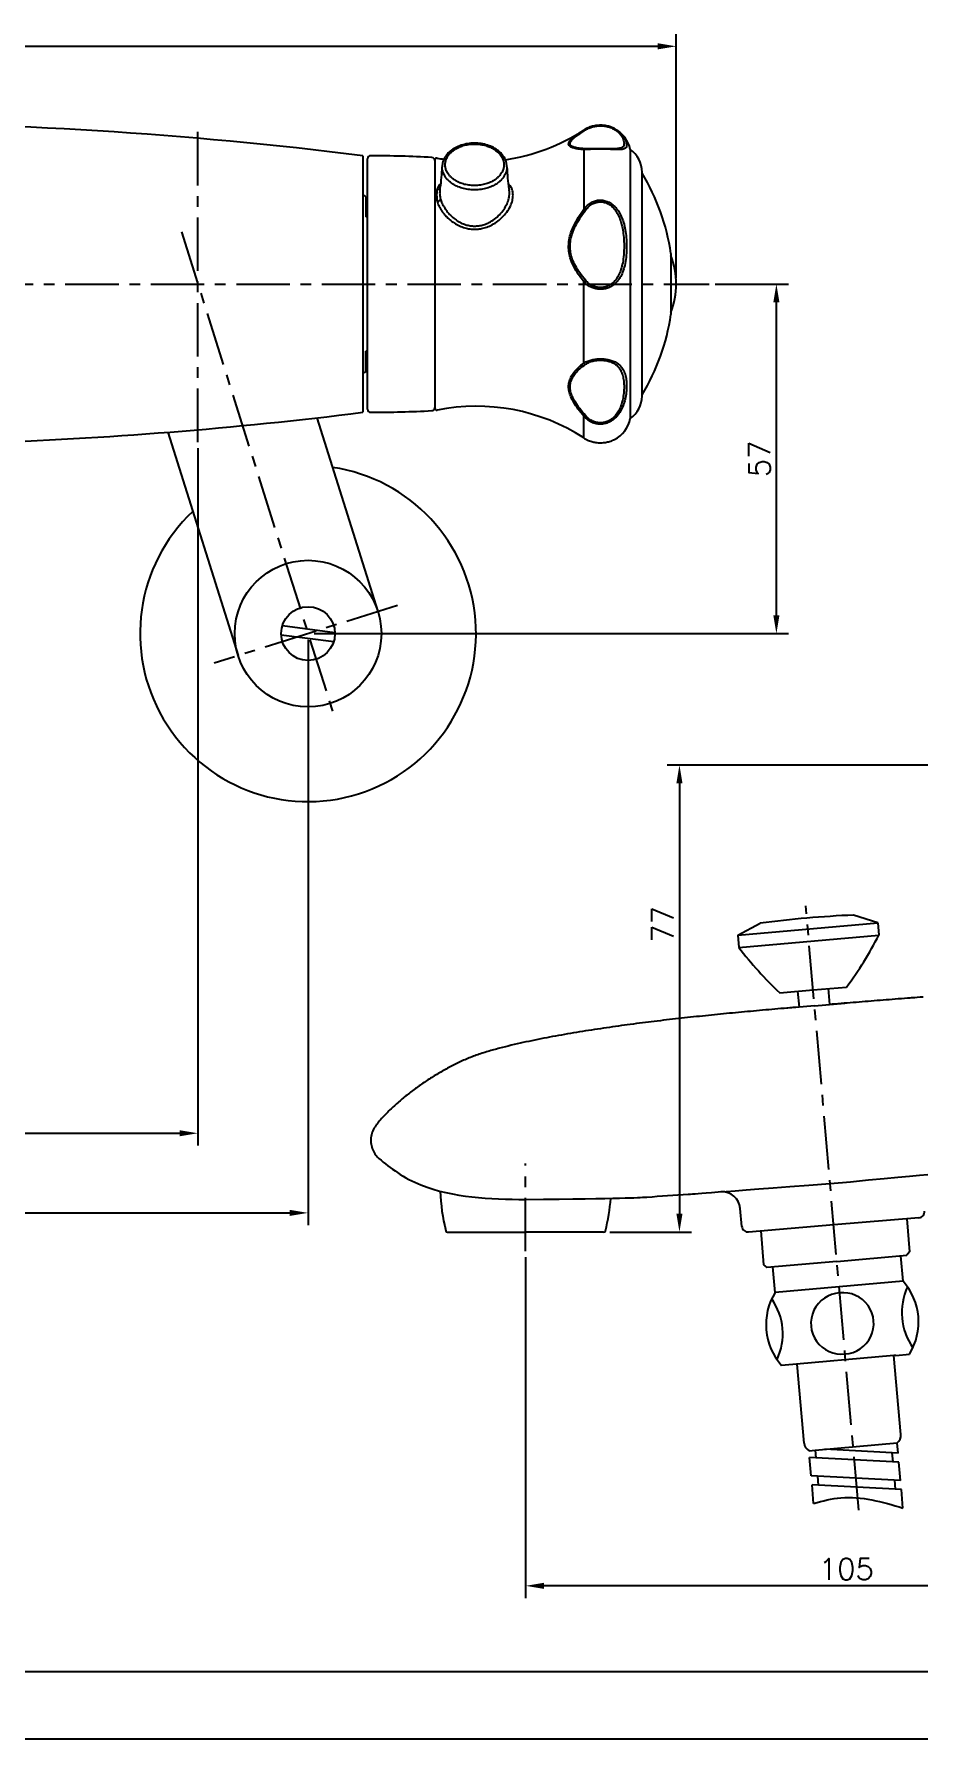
# Model space of a CAD drawing. Extents: x 624 to 1218, y 30 to 450.
# Drawn here: x 856.3 to 1001.1, y 30 to 309.1 of the extents above; entities that cross this region are included whole.
import ezdxf

# ---------------------------------------------------------------- set-up
doc = ezdxf.new("R2010")
doc.units = 0
doc.header["$LTSCALE"] = 7
doc.header["$MEASUREMENT"] = 0
doc.linetypes.add('CENTER', pattern=[2, 1.25, -0.25, 0.25, -0.25])
doc.layers.get('0').update_dxf_attribs({"color": 2, "linetype": 'CONTINUOUS'})
for name, color, linetype in [('CL', 1, 'CENTER'), ('D', 2, 'CONTINUOUS'), ('DIM', 2, 'CONTINUOUS'), ('DWG', 7, 'CONTINUOUS')]:
    doc.layers.add(name, color=color, linetype=linetype)
doc.styles.add('GHS', font='ROMANS', dxfattribs={"bigfont": 'GHS'})

msp = doc.modelspace()

# ---------------------------------------------------------------- linework, layer by layer
at = {"color": 7, "linetype": 'Continuous'}
for p, q in [((946.2807241111282, 293.351922965609), (946.2807241111295, 293.3490644528115)), ((951.2884061398504, 293.596148459706), (951.3209416916607, 293.5792172460929)), ((947.0507603796732, 290.2901755454004), (947.048604914919, 290.2901749897323)), ((950.9410646146894, 290.290175165148), (950.9258597668486, 290.2901827889664)), ((910.0889866680789, 289.1532027689127), (910.0889866680782, 268.1529939895668)), ((910.8889817652234, 247.653496397515), (910.888981765283, 288.652491581619)), ((921.8889817652416, 288.4846424776047), (921.8889817653017, 247.8213455015089)), ((946.2807241112014, 290.1632038143366), (946.28072411119, 280.422333214316)), ((953.8889817652375, 290.1786697358016), (953.8889817652152, 246.1273182433633)), ((923.0867530522773, 287.3188624289983), (923.0869805096067, 287.3535900090487)), ((933.6909830208624, 287.3535900091315), (933.69121047822, 287.3188624290315)), ((955.8188579135654, 249.85676148742), (955.8188579136499, 286.4492264917671)), ((922.7230972692164, 283.5521882570692), (922.7230097717966, 283.551703980293)), ((934.0679295324576, 283.4801108769511), (934.0648148077912, 283.4974595755771)), ((960.5299979166793, 273.152993989584), (960.5299979166516, 263.1529939895358)), ((910.0889866680782, 268.1529939895668), (910.0889866680789, 247.1533386581127)), ((946.2807241111768, 255.2262627510941), (946.2807241111727, 268.5325394456859)), ((946.2807241111909, 242.9540650135177), (946.2807241110872, 246.5223296209383)), ((951.2884061398186, 242.7098395194503), (951.3209416916839, 242.7267707331343)), ((984.0526526312146, 150.0118570163545, 4.591697205287596), (979.0770075455152, 149.5765444776889, 4.591697205287596)), ((984.0526526312146, 150.011857016354, 4.591697205287596), (989.0282977169011, 150.4471695551424, 4.591697205287596))]:
    msp.add_line(p, q, dxfattribs=at)
at = {"color": 4}
msp.add_line((1204.000003091914, 40.99999550645953), (655.0000030919139, 40.99999550645953), dxfattribs=at)
msp.add_line((624.0000030919139, 29.99999550645952), (1218.000003091938, 29.99999550645952))
at = {"color": 7, "linetype": 'Continuous'}
for centre, radius, start, end in [((823.0889866681789, -405.4194145910874), 700, 82.8604874963004, 97.1395108952014), ((928.6358931987018, 320.6449613101254), 32.5, 278.4985163216988, 302.8824929661117), ((948.9953134823272, 289.1529939896132), 5, 118.5301568062874, 122.8824929661116), ((948.9953134823272, 289.1529939896132), 5, 11.83741066899186, 62.71673551499611), ((911.3889817652903, 288.6524915816158), 0.5, 89.87063068349997, 180.0000000000005), ((910.9385273871878, 89.15300012645139), 200, 86.99728769181372, 89.8706307933947), ((921.3889817652303, 288.3790978228008), 0.5, 5.088887490341627e-13, 86.99728652810485), ((922.1889817652445, 288.4847788950797), 0.3, 78.66458821609864, 180.0000000000005), ((928.6358931987018, 320.6449613101254), 32.5, 258.6645882160987, 260.6786145801125), ((951.3188579135992, 286.4848284578193), 4.5, 5.088887490341627e-13, 55.17033563180085), ((925.8889817653073, 268.1529939895941), 35, 8.213210701713866, 31.23647444730565), ((948.3889919930407, 268.1529939895663), 13, 339.0554638248488, 20.94453617483364), ((925.8889817653073, 268.1529939895941), 35, 328.7635255526946, 351.7867892982995), ((951.3188579135813, 249.8211595213893), 4.5, 304.8296643681952, 5.088887490341627e-13), ((823.0889866681789, 941.7256462287123), 700, 271.9496246582028, 277.1395125888042), ((911.3889817652298, 247.6534963975114), 0.5, 180.0000000000005, 270.1293693165024), ((910.9385273871851, 447.1529878526458), 200, 270.1293692066137, 273.0027123081892), ((921.3889817652127, 247.926890156371), 0.5, 273.0027134718964, 5.088887490341627e-13), ((922.1889817652379, 247.8212090840689), 0.3, 180.0000000000005, 281.33541178391), ((928.6358931986772, 215.6610266690832), 32.5, 57.11750703390703, 101.3354117839099), ((948.9953134823006, 247.1529939895668), 5, 297.2832644849977, 348.1625893310032), ((948.9953134823006, 247.1529939895668), 5, 237.1175070339071, 242.6704354197029)]:
    msp.add_arc(centre, radius, start, end, dxfattribs=at)
for points in [[(946.2807241112014, 290.1632038143366), (945.3772485805375, 290.2470496618307), (944.6746106692012, 290.3898313772725), (944.1798430387171, 290.5805710073337), (943.8895636432353, 290.8111237603689), (943.7920709567229, 291.0769278317625), (943.8769660172748, 291.3844088007513), (944.1537434432244, 291.7502257368837), (944.648369581153, 292.1954947781264), (945.3597257813144, 292.7237050458866), (946.1849784174433, 293.2852947087408)], [(946.5521830482708, 290.2963219883086), (945.6345024161697, 290.3613234301888), (944.9211786291994, 290.4867659089082), (944.4188966516936, 290.6619824271415), (944.1242139126416, 290.8789398193903), (944.025242925934, 291.1330155483374), (944.1114236715066, 291.4302773657041), (944.3923927407263, 291.7870864795473), (944.8945276551017, 292.2245688410999), (945.6166965383627, 292.7465849229534), (946.257073934697, 293.1747029390222)], [(946.1849784174433, 293.2852947087408), (946.2807241111295, 293.3490644528115)], [(946.257073934697, 293.1747029390222), (946.5521830482444, 293.3676692874637)], [(946.280724556058, 293.3490637646505), (946.298292750716, 293.3591353603947)], [(946.3551129796633, 293.3973535678301), (946.2819999295712, 293.3499892145737)], [(946.2820362252392, 293.3499344525153), (946.3336920886818, 293.3836437283067)], [(946.298292750716, 293.3591353603947), (946.3616933524991, 293.3823962031142), (946.454013153852, 293.388725638602), (946.5521830479242, 293.3676749623087)], [(946.3336920886818, 293.3836437283067), (946.4352458615613, 293.4469439606332)], [(946.3883701333621, 293.418224510151), (946.3551129796633, 293.3973535678301)], [(946.5491509148414, 293.513508016154), (946.3883701333621, 293.418224510151)], [(946.4352458615613, 293.4469439606332), (946.5402318828578, 293.5084680402028)], [(946.5402318828578, 293.5084680402028), (946.6506110829537, 293.5691243574684)], [(946.6012804972265, 293.542498214822), (946.5491509148414, 293.513508016154)], [(946.5521830482444, 293.3676692874637), (946.7333788221736, 293.4788366210259)], [(951.2872707545594, 293.5967529208951), (951.1728674538763, 293.6536685081587), (950.4990137073451, 293.9162931292972), (949.7769895105034, 294.0802629472723), (949.026075466853, 294.1390008399526), (948.2674974283732, 294.0881562658005), (947.5249650976525, 293.9263769207287), (946.8230734237482, 293.6561973629173), (946.6012804972265, 293.542498214822)], [(946.6506110829537, 293.5691243574684), (946.6991412782509, 293.594548652824)], [(946.7333788221736, 293.4788366210259), (947.112061584146, 293.671709068512), (947.7160826468976, 293.8893400950392), (948.3346224340576, 294.0181223219033), (948.9588083734375, 294.0635028308802), (949.5826085810213, 294.0277360001878), (950.202353256776, 293.9089769455136), (950.8085797306617, 293.702209447978), (951.3808005144965, 293.4045250633271), (951.8829240008731, 293.0279700114047), (952.2906517484412, 292.5930194900479), (952.5928370306474, 292.1230474349281), (952.7864783195587, 291.6400940845665), (952.8621779641267, 291.1928183852729), (952.8251630263294, 290.8568069601693), (952.6983003974146, 290.6231794285072), (952.5665899962382, 290.5114673723833)], [(951.6545965134678, 293.3851445810546), (952.2038995626899, 292.9657453324594), (952.6568604232916, 292.4783787402607), (952.992579977802, 291.9575416949679), (953.2077201653724, 291.4317303845892), (953.2918300691067, 290.9584361628768), (953.2506996338652, 290.6177591869009), (953.1097438999, 290.3948875166548), (952.8741519027731, 290.2583679057748), (952.5380473632881, 290.1862134835333), (952.0965642899614, 290.1611471512492), (951.5446148310866, 290.1671169104679), (950.9375666070155, 290.187266276132)], [(951.3071700924697, 293.5864446065939), (951.2872707545594, 293.5967529208951)], [(951.3209515504809, 293.5792328474713), (951.3071700924697, 293.5864446065939)], [(951.32094150683, 293.5792168941584), (951.3546743590405, 293.5613096598695)], [(951.3546743590405, 293.5613096598695), (951.4166033464985, 293.52747572001)], [(951.4166033464985, 293.52747572001), (951.441448948955, 293.5135451658075)], [(951.441448948955, 293.5135451658075), (951.6460740146076, 293.3905988504212), (951.6545965134678, 293.3851445810546)], [(933.6909830209124, 287.3535900092184), (933.5698910434462, 288.1495188264576), (933.2264660883484, 288.9190847206414), (932.6676143481986, 289.6255876530035), (931.9213406319641, 290.2282917401317), (931.0151627827508, 290.7044004754011), (929.9975398947026, 291.0294852053567), (928.913005823209, 291.1924137507899), (927.8093225814232, 291.1881795269546), (926.7302882617932, 291.0176655118462), (925.7231237629726, 290.6877359491086), (924.8298771810132, 290.2106977722674), (924.0963874922377, 289.6115212302802), (923.5466450738318, 288.9110951345251), (923.2074596506609, 288.1474362022068), (923.0869805096199, 287.3535900092716)], [(923.5867316049466, 287.6691411503152), (923.5984053788707, 287.9057678318682), (923.635697470233, 288.1528201774277), (923.7041746703403, 288.4155276965744), (923.8123190017268, 288.6976739352863), (923.9717736777884, 289.0014085493281), (924.1974696020488, 289.32637134781), (924.5074515564033, 289.6685559935809), (924.9222000904724, 290.0189303931534), (925.4624768278554, 290.3614601740487), (926.1420361470491, 290.6702103010489), (926.9627868813295, 290.9116379035709), (927.8937141445585, 291.0467376776364), (928.8649174309976, 291.0481268276258), (929.7977136590994, 290.9154519432063), (930.621654961697, 290.6755308241604), (931.304690576605, 290.3673099187599), (931.848068121039, 290.024593376012), (932.2653564629841, 289.6735502812658), (932.5772414431717, 289.3304774644694), (932.8042883660696, 289.0045561344305), (932.9646432534873, 288.6998987568804), (933.0733387625314, 288.4169386686995), (933.1421128141565, 288.1535723699558), (933.1795308677338, 287.9060436754721), (933.1912319255503, 287.669141150313)], [(946.2807207200935, 290.1632083963655), (946.3616915888883, 290.2345856100505), (946.4540127409555, 290.2798551902438), (946.5521830482035, 290.2963196583923)], [(947.0486049215592, 290.2901624524325), (946.5521830482708, 290.2963219883086)], [(950.9416264136676, 290.2901533943218), (950.8463748585573, 290.2903575665709), (950.2602138829534, 290.2952846554113), (949.6349434153285, 290.3014732920133), (948.9908206647228, 290.3040449850528), (948.3475442000181, 290.3014078706706), (947.7243954596429, 290.2952154176683), (947.140719594574, 290.2903403010173), (947.0478866841077, 290.2901548488744)], [(950.7071977183591, 290.1953623216959), (950.2684214547821, 290.209353096026), (949.5954192276363, 290.2241488682016), (948.9085604436, 290.2284982786255), (948.2206171505281, 290.2212550116997), (947.5468108818204, 290.2040999578398), (947.1071966953123, 290.1892063468781)], [(952.5665899962382, 290.5114673723833), (952.4862541443995, 290.4661057057297), (952.1837284191247, 290.3677120379575), (951.7863365390181, 290.3143110192977), (951.2895081622369, 290.2928183348708), (950.9410646074339, 290.2901519943821)], [(933.1912319255503, 287.669141150313), (933.1795581492497, 287.4325144448444), (933.1422660518692, 287.1854620818599), (933.0737888432254, 286.9227545511289), (932.9656445018222, 286.6406083052675), (932.80618981426, 286.3368736877042), (932.5804938774422, 286.0119108882741), (932.2705119087295, 285.6697262436337), (931.8557633578039, 285.3193518468652), (931.3154866008467, 284.9768220712663), (930.6359272691443, 284.6680719567998), (929.8151765443417, 284.426644374093), (928.8842493204629, 284.291544618186), (927.9130460871002, 284.2901554739265), (926.9802499057591, 284.4228303499381), (926.1563086258616, 284.6627514553015), (925.4732730127789, 284.9709723500641), (924.9298954611236, 285.3136888867043), (924.5126071123577, 285.6647319760345), (924.2007221254021, 286.0078047883094), (923.9736751951605, 286.3337261154297), (923.813320299977, 286.6383834927283), (923.7046247830117, 286.921343584791), (923.6358507241339, 287.1847098925714), (923.5984326650678, 287.4322386023482), (923.5867316049466, 287.6691411503152)], [(947.0542535089894, 290.1873251582533), (946.8929594701758, 290.1815803602703), (946.2807241112014, 290.1632038143366)], [(947.1071966953123, 290.1892063468781), (947.0542535089894, 290.1873251582533)], [(950.9223799570441, 290.1878079979847), (950.7071977183591, 290.1953623216959)], [(950.9375666070155, 290.187266276132), (950.9223799570441, 290.1878079979847)], [(922.8883198698586, 284.6535146395413), (922.7364446429488, 284.4994627397223), (922.522376601858, 284.2304442092759), (922.3630254581958, 283.9648049418088), (922.2479474186098, 283.7050524904103)], [(922.7229968780789, 283.55144007032), (922.7817946775103, 283.8921217017082), (923.0865001842353, 287.3188942737011)], [(923.0865001842353, 287.3188942737011), (923.0869805095836, 287.3535900094089)], [(923.0924076273641, 287.1457876501431), (923.0867530522773, 287.3188624289983)], [(933.6855674704243, 287.1459646106214), (933.6783115359676, 287.0575007062866), (933.6371272900305, 286.7847286126521), (933.561509039474, 286.4946686071085), (933.4420909166938, 286.1831430077091), (933.2660148975406, 285.8477782847408), (933.0167929037743, 285.4889726319748), (932.6744986311169, 285.1111515737912), (932.2165182533035, 284.7242917853496), (931.6199391899668, 284.3461075345181), (930.8696046344594, 284.005243606905), (929.9634652882887, 283.7387345745997), (928.9358090390733, 283.5896125542436), (927.8637179690886, 283.5880631026889), (926.8339260293683, 283.734491436669), (925.9241926901768, 283.99934108345), (925.1699750269477, 284.3396322639705), (924.5699506471474, 284.7180327065767), (924.1091574488955, 285.1056370628216), (923.7647597700015, 285.4844415125685), (923.5140461280466, 285.844306255352), (923.3369767770691, 286.180689572996), (923.2169506770333, 286.4931131522994), (923.1410050566751, 286.7838999152264), (923.0996819769421, 287.0571974966047), (923.0924076273641, 287.1457876501431)], [(933.69121047822, 287.3188624290315), (933.6855674704243, 287.1459646106214)], [(933.6909830208756, 287.3535900093548), (933.6914636311603, 287.3188964311862)], [(933.6914636311603, 287.3188964311862), (934.028689195552, 283.7000032599235), (934.0645919609105, 283.4974852150567)], [(922.2479474186098, 283.7050524904103), (922.2117073616728, 283.3669826075261), (922.1923995386255, 283.0439641320249), (922.186705185979, 282.7418628959254)], [(922.186705185979, 282.7418628959254), (922.1924236091991, 282.4326973204816), (922.2116317688187, 282.0884849032623), (922.2479474186239, 281.7015210318355)], [(922.2479474186239, 281.7015210318355), (922.362666424136, 281.3627802213764), (922.5218755613373, 280.988729953237), (922.7375371692315, 280.5749090147515), (923.0243695247423, 280.1192665857516), (923.3998084136142, 279.6236603098155), (923.883798943777, 279.0959426544391), (924.4982478666093, 278.5529370344411), (925.2672407797459, 278.0236996034537), (926.1692839749899, 277.5743509620384), (927.0255213558826, 277.2961337136835), (927.8161959873319, 277.1574501134105), (928.5747591401505, 277.1272440760413), (929.3437117171584, 277.1987434174293), (930.1574883002372, 277.3887210875323), (931.034874483822, 277.7327995861597), (931.9659523445921, 278.2749306796163), (932.8762139629425, 279.0232013127793), (933.6667036129325, 279.9309681258192), (934.2500714643588, 280.9018628301915), (934.5886728314522, 281.8331998701092), (934.6982523160682, 282.6928005689329)], [(922.2479474177303, 281.7015210288869), (922.4443360424193, 281.7358692132771), (922.6248317025738, 281.8168177514103), (922.7601964325927, 281.9312540265564), (922.8285028946298, 282.0606408404897)], [(922.2479494590407, 283.7050601653405), (922.4443352812923, 283.6777022881665), (922.6248290335379, 283.7146522757043), (922.7601939981855, 283.8099250290393), (922.7705751543594, 283.8225908221734)], [(922.7230083015788, 283.551704246001), (922.6928963632922, 283.3355594641748), (922.6789684339483, 283.0510952141062)], [(922.6789684339483, 283.0510952141062), (922.692953958227, 282.7593799961278), (922.7398801953163, 282.4330302981748), (922.8285029022859, 282.0606408411504)], [(922.8285029022859, 282.0606408411504), (922.9318158648516, 281.7383316213941), (923.0752427140374, 281.3814856513541), (923.2696138344722, 280.9855912768708), (923.528285999289, 280.5483876354378), (923.8671318374259, 280.0713368672236), (924.3043817375415, 279.5616996922295), (924.8601553106942, 279.0355223376332), (925.5566665171295, 278.5209594500197), (926.3749101779781, 278.0826579497802), (927.1526755546579, 277.8105318205585), (927.8713438867176, 277.6746133944757), (928.5609818062908, 277.6448083486034), (929.2599752843257, 277.7145113975193), (929.9993557625448, 277.8999513989197), (930.7958343314217, 278.2354481105544), (931.6400125446853, 278.7628299287694), (932.4640299085872, 279.4881102997656), (933.1784226131567, 280.3636746520365), (933.7048748264897, 281.294543223687), (934.0101509362985, 282.1815638036128), (934.1090241390775, 282.9953011873326)], [(934.6982523160682, 282.6928005689329), (934.6032779244224, 283.4254437557834), (934.3103591912864, 284.0908133383041), (933.9001202264244, 284.5883153093182)], [(934.1090241390775, 282.9953011873326), (934.0679286943364, 283.4801107296812)], [(946.28072411119, 280.422333214316), (946.887865338696, 281.0658931749263), (947.536155708433, 281.5131229453687), (948.204800619586, 281.7815980573082), (948.8883088473945, 281.8867013474633), (949.5707077473676, 281.8322565494464), (950.2385715533114, 281.6191919886774), (950.8867195821967, 281.2384320077326), (951.5054740345508, 280.6689005742187), (952.0597147626409, 279.9091247080951), (952.5102767840258, 279.0006489518946), (952.859390422585, 277.9468778608939), (953.1075621053869, 276.7514620499069), (953.2537014324498, 275.4226002123646), (953.2907559060232, 273.9765771870411), (953.1989738462808, 272.4872278379435), (952.9783060826753, 271.1760937593867), (952.6382137533533, 270.0734238377358), (952.182292570074, 269.1621491164497), (951.8195814108935, 268.6592303268776)], [(946.2807241111727, 268.5325394456859), (945.3597584424929, 269.788398927506), (944.6484049674259, 270.9987255893498), (944.1541835437752, 272.1641936633973), (943.877257803289, 273.2635176753524), (943.7920569403141, 274.3303885324312), (943.8890213221321, 275.4135787038645), (944.1789322870841, 276.5534308016327), (944.6736255671049, 277.7625977783905), (945.3766607970465, 279.0499901431608), (946.28072411119, 280.422333214316)], [(946.5521830482867, 268.7665512747362), (945.6167298301743, 269.9765320184615), (944.8945634058223, 271.1407947065645), (944.3928397593222, 272.2612600342673), (944.1117199317514, 273.3180626681001), (944.0252286938935, 274.3440946747201), (944.1236632972041, 275.3866691780768), (944.4179718738674, 276.4851305175607), (944.9201781375264, 277.6523354644983), (945.6339053510201, 278.8976446856141), (946.5521830482794, 280.2289754429244)], [(946.280724453844, 280.4223329562096), (946.3616933064827, 280.3653624678113), (946.4540131461522, 280.2996038862652), (946.5521830479533, 280.2289755785591)], [(946.5521830482794, 280.2289754429244), (947.0982119710939, 280.8351894500406), (947.6816528708732, 281.2556239160726), (948.2834291864897, 281.5075759107117), (948.8986076789797, 281.6061710954277), (949.5128115637126, 281.5552425405913), (950.113947286909, 281.3555308778127), (950.6973408182384, 280.9980048428815), (951.2542831042138, 280.4618295540749), (951.7531704768599, 279.7439513837517), (952.1587330560319, 278.8817264045265), (952.4729685650068, 277.8765157472139), (952.6963378147725, 276.7299658988568), (952.8278650166512, 275.448614704088), (952.8612111539783, 274.0480010709739), (952.7786061173738, 272.6013460316149), (952.5799892871742, 271.3270919590691), (952.2738683457951, 270.2568650267413), (951.8634765191332, 269.3744689019513), (951.5367895077266, 268.8883043814221)], [(946.2807205071476, 268.5325395295322), (946.3616914751615, 268.6175675920704), (946.4540126991647, 268.6971518430601), (946.5521830483071, 268.7665500815715)], [(951.8195814108935, 268.6592303268776), (951.6231716850175, 268.439254341959), (950.9885314172616, 267.9045554446766), (950.3174676458589, 267.5500018424882), (949.631963964051, 267.3527430388208), (948.942138892915, 267.2957703900784), (948.2519428233436, 267.3738558967966), (947.5680499987384, 267.5940365122492), (946.9002672517454, 267.9753343876387), (946.2807241111727, 268.5325394456859)], [(951.5367895077266, 268.8883043814221), (951.3601884236559, 268.6763449755404), (950.7889379509229, 268.1612547365194), (950.1849192164523, 267.8203813048917), (949.5679139470844, 267.6310026810092), (948.9470282433481, 267.5763943788447), (948.3258216118297, 267.6514375238562), (947.7103111018014, 267.8630384386947), (947.1093317431978, 268.2299082780928), (946.5521830482867, 268.7665512747362)], [(946.2807241110872, 246.5223296209383), (945.3604698653771, 247.6908485044878), (944.6504533480811, 248.7509785231173), (944.1590127590189, 249.7108559927606), (943.8804226129678, 250.5741857455118), (943.791976090683, 251.3687120901609), (943.8824545686061, 252.1332154207162), (944.1631621601878, 252.8985335480056), (944.6548892779133, 253.675691426165), (945.3634063043655, 254.4548027250084), (946.2807241111768, 255.2262627510941)], [(946.5521830482462, 246.6232232760658), (945.617452048029, 247.7651249374803), (944.896642680696, 248.7969329200882), (944.3977444019883, 249.7278381531578), (944.1149333358326, 250.5622580600334), (944.0251465968258, 251.3277600700285), (944.1169963507264, 252.0621576248463), (944.4019579460346, 252.7952637741255), (944.9011479844744, 253.5377348107363), (945.6204357909837, 254.2802703398747), (946.5521830482148, 255.0143001450119)], [(946.2807241111768, 255.2262627510941), (946.9152805637705, 255.5431039878567), (947.5984348816833, 255.7511446886911), (948.2979732578947, 255.8664108487337), (949.0035189480441, 255.902784721934), (949.7083548338492, 255.8647564163457), (950.4078912990312, 255.7475727769888), (951.0901261217441, 255.5373199566202), (951.7289234024215, 255.2142156680902), (952.2834544509001, 254.7632156992295), (952.7256896217659, 254.1712029044629), (953.0469073285781, 253.4118667401522), (953.2338521106312, 252.502695768278), (953.2928866412108, 251.4954222488432), (953.233635262292, 250.4168413891375), (953.046900854978, 249.3024616017483), (952.7257454154496, 248.2427206003581), (952.2834618724764, 247.317845857177), (951.7289252420892, 246.543938393288), (951.0901275087876, 245.9463008026496), (950.6384611683857, 245.6524224902041)], [(946.2807247387213, 255.2262632490324), (946.361693449031, 255.1359603199121), (946.4540131849844, 255.0638721951245), (946.5521830478756, 255.0142943554242)], [(946.5521830482148, 255.0143001450119), (947.1228222712948, 255.3335843519785), (947.7376367072679, 255.5438508817101), (948.3672320917399, 255.6604954262266), (949.0022586032405, 255.6973519270987), (949.6366599466601, 255.658908384491), (950.2663011899735, 255.5404255606518), (950.8803816505238, 255.3280545416596), (951.4553810690313, 255.0022974802373), (951.954540985741, 254.5489239122803), (952.3526128496173, 253.9564127257772), (952.6417410815079, 253.2012820355139), (952.8099985520953, 252.3050159553254), (952.8631293253461, 251.3226126096411), (952.8098033827432, 250.2830191494913), (952.6417352333397, 249.2217176757899), (952.3526630891097, 248.2235125447314), (951.9545476637718, 247.3602542069689), (951.4553827324521, 246.6429683611664), (950.880382907389, 246.0919242478144), (950.6789084876618, 245.9475525288208)], [(946.2807205212594, 246.5223248537732), (946.3616914812542, 246.5359758234231), (946.4540127004902, 246.5702906329566), (946.5521830482949, 246.6232245517504)], [(950.6384611683857, 245.6524224902041), (950.407892963176, 245.5354060603718), (949.708356327526, 245.2981387490699), (949.0035204831202, 245.2197861381642), (948.2979747337199, 245.2947091247379), (947.5984363439361, 245.5282048637878), (946.9152829064278, 245.9352048552582), (946.2807241110872, 246.5223296209383)], [(950.6789084876618, 245.9475525288208), (950.2663026958785, 245.7144125497557), (949.6366612995771, 245.4969185418131), (949.0022599932081, 245.4252302383929), (948.3672334260145, 245.4939695130579), (947.7376380403616, 245.7081949790959), (947.122824382936, 246.0822830678476), (946.5521830482462, 246.6232232760658)], [(946.601280497192, 242.7634897643625), (946.8230734237573, 242.6497906163327)], [(946.6991412782022, 242.7114393263405), (946.7679367528449, 242.6766505641522)], [(946.7679367528449, 242.6766505641522), (946.9033063539141, 242.612316104804), (947.5744691079967, 242.3652406668243), (948.2617273765859, 242.2188651647425), (948.9552330648326, 242.1672956113234), (949.6482955916908, 242.2080619888638), (950.3368420129691, 242.3431864256868), (951.0103574638038, 242.5780811612153), (951.208254911699, 242.6695267668592)], [(951.1728674539222, 242.6523194710385), (951.2872707545325, 242.7092350582479)], [(951.208254911699, 242.6695267668592), (951.2282947191511, 242.6794230975402)], [(951.2282947191511, 242.6794230975402), (951.2884056687199, 242.7098404336834)], [(951.2872707545325, 242.7092350582479), (951.3071700924888, 242.719543372626)], [(951.3071700924888, 242.719543372626), (951.3209515505137, 242.7267551317273)], [(981.4616878978452, 149.7950649955028), (979.5031117174451, 149.6265556145031), (977.5300296266448, 149.4536746311032), (975.558931830645, 149.2774898601028), (973.586312705045, 149.097305938903), (971.614115631445, 148.9128693137031), (969.6400883940448, 148.7234795651029), (967.6729952978451, 148.529442429503), (965.7040520694447, 148.329268253703), (963.7294996524449, 148.1217769163031), (961.7568045272449, 147.9068158125028), (959.7969584868449, 147.6845600149031), (957.8203784210448, 147.4503412861031), (955.8650714770449, 147.2078765173028), (953.8942148132448, 146.9520006997031), (951.9326120374451, 146.6851398043032), (949.9783373242451, 146.4063323669029), (948.0132009954448, 146.1119362567028), (946.0492048640451, 145.8024321731032), (944.1069712998449, 145.479889022703), (942.1514509256451, 145.1367924339029), (940.2003005234449, 144.7738277167032), (938.260041994645, 144.3894798531032), (936.3136885330448, 143.976415689503), (934.3966319622448, 143.5369665825028), (932.4759899928451, 143.0555744885032), (930.5693681764449, 142.5223557577028), (928.679134780645, 141.9100240699031), (926.8300489508449, 141.1781668393032), (925.045222213045, 140.342351146503), (923.290178526245, 139.4075170723031), (921.5854050718451, 138.3960861613032), (919.9375513072448, 137.3200117501028), (918.3136174318449, 136.1579043931029), (916.756238167645, 134.9351582891031), (915.2653301456451, 133.6424277087031), (913.8485565948451, 132.263947246503), (912.5355068772449, 130.7825818289029), (912.2347195488449, 130.3997049229029)], [(912.2332905446449, 130.397699049503), (912.1002516400451, 130.212451911103), (911.6523323274448, 129.3309716843032), (911.4342683764451, 128.3660508877028), (911.4596843494448, 127.3770803961029), (911.7270261234451, 126.4246289105031), (912.2196287532449, 125.5673276019029), (912.7096564770447, 125.0271963831028)], [(912.709644483645, 125.0271535619031), (915.7656266510451, 122.6945889303029), (919.609611491245, 120.6893367241032), (936.7566835616451, 118.2944279193766)]]:
    msp.add_spline(points, degree=3, dxfattribs=at)
for points, knots in [([(986.5996961853725, 120.8990159749192, 4.591697205287596), (1005.48352775664, 122.6734424141519), (1008.480743162269, 122.961740523242), (1013.368910314894, 123.4442996696998), (1019.050400686566, 124.0256750448129), (1024.407939893691, 124.5902639239098), (1029.484488575645, 125.1451165279764), (1034.307424598836, 125.6724190358686), (1038.881101433235, 126.2352356550309), (1043.233087571991, 126.6253836534156), (1047.335679332112, 127.5069989177446), (1050.984915641418, 129.2322062750268), (1054.144187770397, 131.5373981571834), (1056.750073133969, 134.3543374006967), (1058.779586340851, 137.6151346140473), (1060.185269033981, 141.2655972534385), (1060.823226766898, 145.2299351247416), (1060.771611756941, 147.9257834709442), (1060.75906442005, 152.2841908434179)], [6.726995399793608, 6.726995399793608, 6.726995399793608, 6.726995399793608, 9.696297534819454, 15.76012803790897, 21.46275428017476, 26.82973747717205, 31.92173144829235, 36.78299870037322, 41.38505210771408, 45.74423153879631, 49.89262813371877, 53.8955652663798, 57.75662542852215, 61.56068714781885, 65.33453189428843, 69.21401402015971, 73.21880343389415, 77.29176041659143, 77.29176041659143, 77.29176041659143, 77.29176041659143]), ([(1001.85983583258, 151.4426224704653), (1000.290519035461, 151.3171805557931), (999.1119640785398, 151.2236746438421), (997.2762620090332, 151.0788857434677), (995.3004392144594, 150.9232047055343), (993.3252063423649, 150.7669599495043), (991.3491603802765, 150.6095543169977), (989.3718300012847, 150.4506497678667), (987.8038875676345, 150.3233898623948), (986.8938877738785, 150.2488088531595), (986.643647910045, 150.2282999017029)], [24.16588090841253, 24.16588090841253, 24.16588090841253, 24.16588090841253, 25.72596733763235, 27.71265600217908, 29.69009066974307, 31.67180710051849, 33.65686442902321, 35.6370060403129, 37.62292207538778, 38.37615872354333, 38.37615872354333, 38.37615872354333, 38.37615872354333]), ([(936.7701713005692, 118.2941528806582), (953.0410624877882, 118.4679355452904), (957.0857291613227, 118.7298266112484), (962.8965568601991, 119.1304657305577), (966.9226530541071, 119.4210232357345), (986.5996961853723, 120.8990159749192, 4.591697205287596)], [0, 0, 0, 0, 5.364150187992159, 12.15940014889924, 17.47381591846104, 17.47381591846104, 17.47381591846104, 17.47381591846104])]:
    msp.add_open_spline(points, degree=3, knots=knots, dxfattribs=at)
at = {"color": 40, "linetype": 'Continuous'}
msp.add_spline([(984.0590070006447, 149.9392262417027, -5.148180872199999), (984.0537926248448, 149.9988268295028, -1.4828376402), (984.0588616598448, 149.9408874949031)], degree=3, dxfattribs=at)
msp.add_spline([(984.0590070006447, 149.9392262417027, -5.148180872199999), (984.0537926248448, 149.9988268295028, -1.4828376402), (984.0588616598448, 149.9408874949031)], degree=3, dxfattribs=at)
at = {"color": 7, "linetype": 'Continuous'}
msp.add_open_spline([(922.2590579228449, 119.7345898833032), (922.2786588476563, 119.7477198727543), (922.2982597724679, 119.7608498622053), (922.3179092868756, 119.7739068018486)], degree=3, dxfattribs=at)
at = {"layer": 'CL'}
for p, q in [((883.0889963262287, 242.2944495831566), (883.0889963262287, 294.0117820544683)), ((880.4012379886472, 276.6774807464453), (905.4658616233573, 197.1826507034079)), ((679.3937973357379, 268.1529939895308), (966.784195652192, 268.1529939895308)), ((915.8041177547288, 215.5562910390154), (885.7382685516523, 206.0765651986671)), ((991.2765991198944, 67.44177081839234, 4.591697205287596), (982.6232984502356, 166.349450064115, 4.591697205287596)), ((936.7566835616451, 109.83802911875), (936.7566835616449, 124.1722007082703))]:
    msp.add_line(p, q, dxfattribs=at)
at = {"layer": 'CL', "color": 0, "linetype": 'ByBlock'}
for p, q in [((902.5762918859962, 246.2533093381794), (912.5759477007459, 214.5384529306984)), ((878.155188621045, 243.8949249718917), (889.6867408864505, 207.3215137437505))]:
    msp.add_line(p, q, dxfattribs=at)
at = {"layer": 'D', "color": 0}
msp.add_circle((901.131344293598, 210.9299833372247), 11.99999999808, dxfattribs=at)
at = {"layer": 'D'}
msp.add_spline([(983.9044737414526, 68.55976787758436, 4.591697205287596), (988.3533043103348, 69.47876488753354, 4.591697205287596), (998.5269065058897, 67.79343864868815, 4.591697205287596)], degree=3, dxfattribs=at)
at = {"layer": 'DIM'}
for p, q in [((687.7890009948892, 307.0657027986076), (958.3889919930407, 307.0657027986076)), ((961.3889919930407, 269.1529939895304), (961.3889919930407, 309.0657027986076)), ((967.784195652192, 268.1529939895308), (979.8085105568944, 268.1529939895308)), ((977.8085105568944, 213.9299833372247), (977.8085105568944, 265.1529939895308)), ((883.0889963262287, 241.2944495831566), (883.0889963262287, 127.1374751670705)), ((901.1313442935982, 209.9299833372252), (901.1313442935982, 114.1043323268173)), ((902.131344293598, 210.9299833372247), (979.8085105568944, 210.9299833372247)), ((1012.601145405558, 189.4207777264032), (959.9357401606603, 189.4207777264032)), ((961.9357401606603, 186.4207777264032), (961.9357401606603, 115.9660318326137)), ((766.0889963262287, 129.1374751670705), (880.0889963262287, 129.1374751670705)), ((748.0466483588593, 116.1043323268173), (898.1313442935982, 116.1043323268173)), ((950.524872372356, 112.9660318326137), (963.9357401606603, 112.9660318326137)), ((936.7566835616451, 108.83802911875), (936.7566835616451, 53.05814886474809)), ((1038.756710769145, 55.05814886474809), (939.7566835616451, 55.05814886474809))]:
    msp.add_line(p, q, dxfattribs=at)
for points in [[(958.3889919930407, 307.5657027986076), (958.3889919930407, 306.5657027986076), (961.3889919930407, 307.0657027986076)], [(977.3085105568944, 265.1529939895308), (978.3085105568944, 265.1529939895308), (977.8085105568944, 268.1529939895308)], [(977.3085105568944, 213.9299833372247), (978.3085105568944, 213.9299833372247), (977.8085105568944, 210.9299833372247)], [(961.4357401606603, 186.4207777264032), (962.4357401606603, 186.4207777264032), (961.9357401606603, 189.4207777264032)], [(880.0889963262287, 129.6374751670705), (880.0889963262287, 128.6374751670705), (883.0889963262287, 129.1374751670705)], [(898.1313442935982, 116.6043323268173), (898.1313442935982, 115.6043323268173), (901.1313442935982, 116.1043323268173)], [(961.4357401606603, 115.9660318326137), (962.4357401606603, 115.9660318326137), (961.9357401606603, 112.9660318326137)], [(939.7566835616451, 55.55814886474809), (939.7566835616451, 54.55814886474809), (936.7566835616451, 55.05814886474809)]]:
    msp.add_solid(points, dxfattribs=at)
at = {"layer": 'DWG'}
for p, q in [((910.0889866680786, 282.6529939895672), (910.3889866680647, 282.6529939895672)), ((910.5889866680645, 282.4529939895674), (910.3889866680647, 282.6529939895672)), ((910.5889866680645, 282.4529939895674), (910.5889866680645, 279.1529939895672)), ((910.8889817652532, 279.1529939895672), (910.5889866680645, 279.1529939895672)), ((910.5889866680645, 253.852993989567), (910.5889866680645, 257.1529939895672)), ((910.8889817652532, 257.1529939895672), (910.5889866680645, 257.1529939895672)), ((910.0889866680789, 253.6529939895672), (910.3889866680647, 253.6529939895672)), ((910.5889866680645, 253.852993989567), (910.3889866680647, 253.6529939895672)), ((896.9314842612744, 212.2419191979643), (905.5278581289067, 211.105100697137)), ((896.7348304582897, 210.754865977312), (905.331204325922, 209.6180474764851)), ((994.4107293007307, 163.5662012529642, 4.591697205287596), (990.450486597281, 164.852962109178, 4.591697205287596)), ((971.4982512446206, 161.5616191697682, 4.591697205287596), (994.410729300731, 163.5662012529606, 4.591697205287596)), ((971.4982512446206, 161.5616191697682, 4.591697205287596), (975.1748852850135, 163.5165201658128, 4.591697205287596)), ((994.4107293007307, 163.5662012529642, 4.591697205287596), (994.5850407862258, 161.5738118567806, 4.591697205287596)), ((971.4982512446206, 161.5616191697682, 4.591697205287596), (971.6725627301159, 159.5692297735845, 4.591697205287596)), ((971.6725627301159, 159.5692297735845, 4.591697205287596), (994.5850407862258, 161.5738118567806, 4.591697205287596)), ((978.3469768606476, 152.1226066453369, 4.591697205287596), (983.8260477001534, 152.6019632304492, 4.591697205287596)), ((981.5621658859322, 149.7939676595111, 4.591697205287596), (981.3355609548705, 152.3840738735748, 4.591697205287596)), ((983.8260477001534, 152.6019632304487, 4.591697205287596), (989.3051185396569, 153.0813198155611, 4.591697205287596)), ((986.5431393764422, 150.2297463732543, 4.591697205287596), (986.3165344453839, 152.8198525873181, 4.591697205287596)), ((972.1559360887518, 113.8862506428491, -2.5547924488), (971.8993757531987, 116.8187486971046, -2.5547924488)), ((1001.137882154079, 115.3202217451344, 5.658672963791274), (987.1904047110361, 114.1471866308948, -1.217965031452853)), ((999.148255408277, 115.1528866806698, 4.591697205287596), (999.6239523324093, 109.7156459575758, 4.591697205287596)), ((923.9884947509338, 112.9660318326137), (936.7566835616451, 112.9660318326137)), ((949.524872372356, 112.9660318326137), (936.7566835616451, 112.9660318326137)), ((987.1904047110363, 114.1471866308925, -1.217965031452808), (973.23956764647, 112.973868959893, -8.096259448161216)), ((975.2325540137592, 113.1414865811143, 4.591697205287596), (975.7152795782038, 107.6239081316326, 4.591697205287596)), ((987.7131938266998, 108.1716796955457, 4.591697205287596), (999.1694328547374, 109.1739707371562, 4.591697205287596)), ((998.5418226086977, 104.9158991260397, 4.591697205287596), (998.1768868258087, 109.087134211597, 4.591697205287596)), ((999.6239523324093, 109.7156459575758, 4.591697205287596), (999.1694328547374, 109.1739707371562, 4.591697205287596)), ((975.7152795782038, 107.6239081316326, 4.591697205287596), (976.2569547986234, 107.1693886539606, 4.591697205287596)), ((987.7131938266996, 108.1716796955479, 4.591697205287596), (976.2569547986234, 107.1693886539606, 4.591697205287596)), ((977.6135842802735, 103.0947322723264, 4.591697205287596), (977.2495008275521, 107.2562251795193, 4.591697205287596)), ((998.5336729401984, 104.9250028700349, 4.591697205287596), (977.6135842802732, 103.0947322723264, 4.591697205287596)), ((997.0392453730401, 92.74841934892538, 4.591697205287596), (978.6594531932483, 91.1403958952269, 4.591697205287596)), ((997.3381037824681, 92.77456607175054, 4.591697205287596), (997.0392453730396, 92.74841934892493, 4.591697205287596)), ((998.1709944123229, 79.8124686363567, 4.591697205287596), (997.0392453730401, 92.74841934892538, 4.591697205287596)), ((997.3381037824681, 92.77456607175054, 4.591697205287596), (999.5795418531745, 92.9706664929331, 4.591697205287596)), ((982.3314987126653, 78.42669232666549, 4.591697205287596), (981.1997496733834, 91.36264303923417, 4.591697205287596)), ((984.1466112841042, 77.26583634628196, 4.591697205287596), (997.5952397083404, 78.4424388733787, 4.591697205287596)), ((997.7407617063066, 76.7791148254737, 4.591697205287596), (997.5952397083404, 78.4424388733787, 4.591697205287596)), ((983.1504165860106, 77.1786806035343, 4.591697205287596), (984.1466112841042, 77.26583634628196, 4.591697205287596)), ((997.8697972897082, 75.30423135827095, 4.591697205287596), (983.247364525271, 76.0705605871658, 4.591697205287596)), ((983.5114013416608, 73.05260596597554, 4.591697205287596), (983.247364525271, 76.0705605871658, 4.591697205287596)), ((984.1466112841042, 77.26583634628196, 4.591697205287596), (984.2558081641976, 76.01771029551946, 4.591697205287596)), ((997.7407617063066, 76.7791148254737, 4.591697205287596), (985.760074139366, 77.40699605513828, 4.591697205287596)), ((996.732318067378, 76.83196511712094, 4.591697205287596), (996.8613536507819, 75.35708164991775, 4.591697205287596)), ((998.133834106098, 72.2862767370807, 4.591697205287596), (983.5114013416608, 73.05260596597782, 4.591697205287596)), ((984.5198449805871, 72.99975567432966, 4.591697205287596), (984.6488805639892, 71.52487220712646, 4.591697205287596)), ((998.133834106098, 72.2862767370807, 4.591697205287596), (997.8697972897082, 75.30423135827095, 4.591697205287596)), ((998.2628696894997, 70.81139326987795, 4.591697205287596), (983.6404369250629, 71.5777224987728, 4.591697205287596)), ((983.9044737414526, 68.55976787758254, 4.591697205287596), (983.6404369250629, 71.5777224987728, 4.591697205287596)), ((997.1253904671694, 72.3391270287284, 4.591697205287596), (997.2544260505733, 70.86424356152475, 4.591697205287596)), ((998.5269065058897, 67.7934386486877, 4.591697205287596), (998.2628696894997, 70.81139326987795, 4.591697205287596))]:
    msp.add_line(p, q, dxfattribs=at)
msp.add_circle((901.131344293598, 210.9299833372247), 4.399999999296, dxfattribs=at)
for centre, radius, start, end in [((901.131344293598, 210.9299833372247), 27.4999999956, 133.3720959629355, 81.62790403705829), ((997.6140862028319, -4.996038007665451, 4.591697205287596), 170, 92.4150917073042, 97.58490829269799), ((1019.534100306981, 195.7531104496302, 4.591697205287596), 60, 217.0897057986435, 226.6500894930462), ((941.1673625691308, 188.8969093000592, 4.591697205287596), 60, 323.3499105069541, 332.9102942013466), ((952.7566835616451, 120.6471775804825), 30, 181.9023751129149, 194.3901533285323), ((920.7566835616451, 120.6471775804825), 30, 345.6098466714677, 355.8705228770532), ((968.9107916589226, 116.5572814688703, -2.5547924488), 3, 4.999999999842871, 94.22971512046152), ((1001.054074289729, 116.3167036776717, -2.5547924488), 1, 274.807475915486, 4.99999999986904), ((923.9884947509338, 113.2660318326139), 0.3, 194.3901533285323, 270), ((949.524872372356, 113.2660318326139), 0.3, 270, 345.6098466714677), ((973.1524226627964, 113.9700702281907, -2.5547924488), 0.9966454536200816, 184.8081228248473, 274.9999999998807), ((1008.348945463577, 99.76080891997753, 4.591697205287596), 10, 154.9999999999874, 214.9999999999783), ((991.0870498119534, 98.25058873949956, 4.591697205287596), 10, 328.1301023541626, 41.86989764586514), ((986.1060763214944, 97.81481002576038, 4.591697205287596), 10, 148.1301023541626, 221.8698976458651), ((968.8514780082385, 96.30522827965115, 4.591697205287596), 10, 335.0000000000218, 35.00000000001271), ((988.4811236031846, 98.00103273094419, 4.591697205287596), 5.022865559603478, 93.61479727076457, 276.3852027292348), ((988.723044940145, 98.02219810539327, 4.591697205287596), 5.022865559603478, 273.6147972707652, 96.38520272923537), ((983.8360634766002, 78.5128051634706, 4.591697205287596), 1.5, 183.2676346834448, 242.7999999999928), ((996.6883410360495, 79.63723375041445, 4.591697205287596), 1.5, 307.2000000000095, 6.732365316589536)]:
    msp.add_arc(centre, radius, start, end, dxfattribs=at)

# ---------------------------------------------------------------- texts
at = {"layer": 'DIM', "char_height": 3.5, "attachment_point": 5, "rotation": 90, "style": 'GHS'}
for s, insert in [('\\A1;57', (975.0585105568939, 239.5414886633775)), ('\\A1;77', (959.1857401606599, 163.3395706366982))]:
    msp.add_mtext(s, dxfattribs=dict(at, insert=insert))
at = {"layer": 'DIM', "insert": (989.256697165395, 57.80814886474809), "char_height": 3.5, "attachment_point": 5, "style": 'GHS'}
msp.add_mtext('\\A1;105', dxfattribs=at)

doc.saveas('drawing.dxf')
